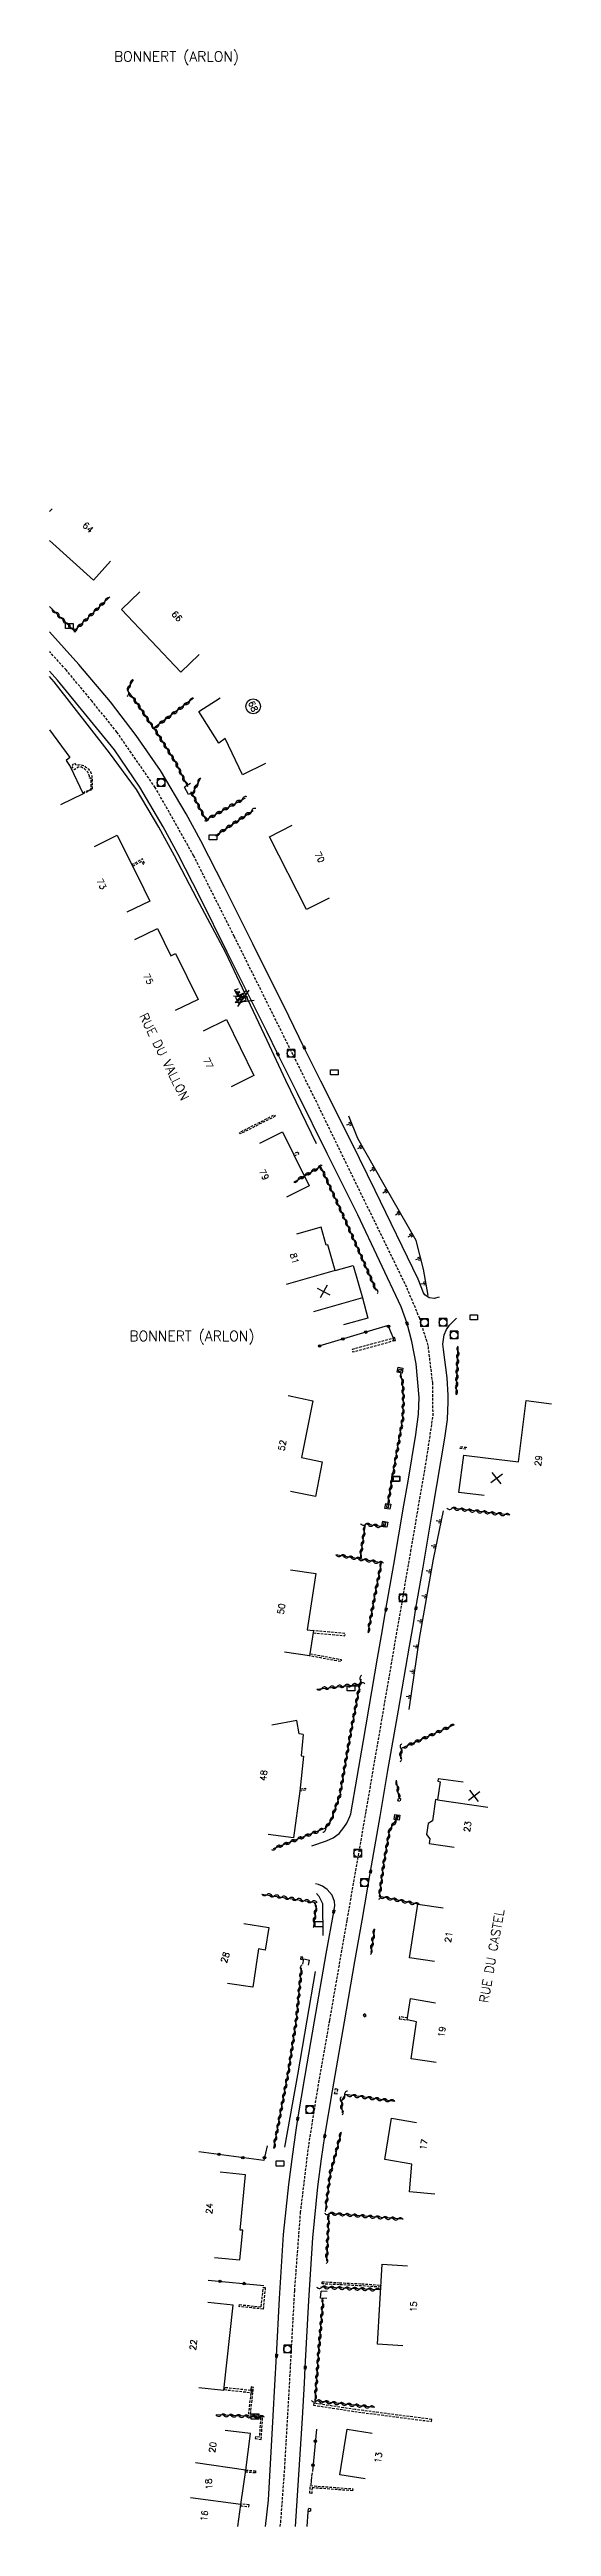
# Model space of a CAD drawing. Header units: millimetres. Extents: x 255000 to 256000, y 43000 to 44000.
# Drawn here: x 255000 to 255098.7, y 43000 to 43487.4 of the extents above; entities that cross this region are included whole.
import ezdxf
from ezdxf.enums import TextEntityAlignment as Align

# ---------------------------------------------------------------- set-up
doc = ezdxf.new("R2010")
doc.units = ezdxf.units.MM
doc.linetypes.add('DASHED', pattern=[0.75, 0.5, -0.25])
doc.layers.get('0').update_dxf_attribs({"linetype": 'CONTINUOUS'})
for name, color, linetype in [('W0001', 6, 'DASHED'), ('W0008', 7, 'CONTINUOUS'), ('W0100', 7, 'CONTINUOUS'), ('W0105', 7, 'CONTINUOUS'), ('W0112', 1, 'DASHED'), ('W0211', 2, 'CONTINUOUS'), ('W0310', 3, 'CONTINUOUS'), ('W0322', 7, 'CONTINUOUS'), ('W0400', 7, 'CONTINUOUS'), ('W0420', 7, 'CONTINUOUS'), ('W0430', 7, 'CONTINUOUS'), ('W0980', 7, 'CONTINUOUS'), ('W0989', 7, 'CONTINUOUS'), ('W0991', 7, 'CONTINUOUS'), ('W1102', 7, 'CONTINUOUS'), ('W1471', 7, 'CONTINUOUS')]:
    doc.layers.add(name, color=color, linetype=linetype)
doc.styles.get("Standard").update_dxf_attribs({"font": 'romans.shx', "width": 0.85})
doc.linetypes.add('ZIGZAG', pattern='A,0.00254,-5.08,[131,ltypeshp.shx,S=5.08,R=0,X=-5.08,Y=0],-10.16,[131,ltypeshp.shx,S=5.08,R=180,X=5.08,Y=0],-5.08', length=20.32254)

# ---------------------------------------------------------------- blocks, each defined once
blk = doc.blocks.new('t310o')
at = {"color": 0, "linetype": 'Continuous'}
for centre, start, end in [((-0.5, 0.38), 216.8699, 323.1304), ((0.5, -0.37), 36.8699, 143.1303)]:
    blk.add_arc(centre, 0.625, start, end, dxfattribs=at)
blk = doc.blocks.new('t322o')
at = {"color": 0, "linetype": 'Continuous'}
for radius in [0.25, 0.15]:
    blk.add_circle((0, 0), radius, dxfattribs=at)
blk = doc.blocks.new('t211o')
at = {"color": 0, "linetype": 'Continuous'}
for p, q in [((-0.29, 0.5), (-0.29, 0)), ((0, 1), (0, 0)), ((0.29, 0.5), (0.29, 0))]:
    blk.add_line(p, q, dxfattribs=at)
blk = doc.blocks.new('T1471')
at = {"color": 0, "linetype": 'Continuous', "flags": 128}
blk.add_lwpolyline([(-0.75, -0.5), (-0.75, 0.5), (0.75, 0.5), (0.75, -0.5), (-0.75, -0.5)], dxfattribs=at)
blk = doc.blocks.new('T400')
for p, q in [((-0.15, 0.3), (0.15, 0.3)), ((-0.15, -0.25), (-0.15, 0.3)), ((-0.15, 0.15), (0.15, 0.15)), ((-0.15, 0), (0.15, 0)), ((0.15, 0.3), (0.15, -0.25)), ((-0.15, -0.15), (0.15, -0.15)), ((-0.15, -0.25), (-0.15, -0.3)), ((-0.15, -0.3), (0.15, -0.3)), ((0.15, -0.3), (0.15, -0.25))]:
    blk.add_line(p, q)
blk = doc.blocks.new('T420')
for p, q in [((0.75, 0.75), (-0.75, 0.75)), ((-0.75, 0.75), (-0.75, -0.75)), ((0.75, 0.75), (0.75, -0.75)), ((0.75, -0.75), (-0.75, -0.75))]:
    blk.add_line(p, q)
blk.add_ellipse((0, 0), major_axis=(-0.53, 0.53), ratio=1, start_param=3.926991, end_param=10.210176)
blk = doc.blocks.new('t991o')
at = {"color": 0, "linetype": 'Continuous'}
for p, q in [((-1, 1), (1, -1)), ((-1, -1), (1, 1))]:
    blk.add_line(p, q, dxfattribs=at)
blk = doc.blocks.new('t112o')
at = {"color": 0, "linetype": 'Continuous'}
for p, q in [((-0.5, 0.5), (0.5, 0.5)), ((-0.5, -0.5), (-0.5, 0.5)), ((0.5, 0.5), (0.5, -0.5)), ((0.5, -0.5), (-0.5, -0.5))]:
    blk.add_line(p, q, dxfattribs=at)
blk = doc.blocks.new('T430')
at = {"flags": 128}
for points in [[(0.8, 0.8), (-0.8, 0.8)], [(-0.8, 0.8), (-0.8, 0)], [(0.8, 0.8), (-0.8, 0)], [(-0.8, 0), (0.8, 0)], [(-0.4, 2.1), (0.4, 2.1)], [(-0.4, 2.1), (-0.4, 1.3)], [(-0.4, 1.7), (0, 1.7)], [(-0.4, 1.3), (0.4, 1.3)], [(0.8, 0), (0.8, 0.8)]]:
    blk.add_lwpolyline(points, dxfattribs=at)

msp = doc.modelspace()

# ---------------------------------------------------------------- linework, layer by layer
at = {"layer": 'W0001'}
msp.add_lwpolyline([(255045.39, 43000), (255045.49, 43000.81), (255046.27, 43011.44), (255047.14, 43026.45), (255048.23, 43046.39), (255049.38, 43061.75), (255050.92, 43074.46), (255052.73, 43085.81), (255055.12, 43099.58), (255058.58, 43119.41), (255062.28, 43140.71), (255071.08, 43191.87), (255074.24, 43210.37), (255075.45, 43218.54), (255075.38, 43224.95), (255074.49, 43232.39), (255072.83, 43237.67), (255070.26, 43243.82), (255052.91, 43279.49), (255036.34, 43312.85), (255028.35, 43328.73), (255020.8, 43342.14), (255013.26, 43353.04), (255008.33, 43359.18), (255003.25, 43365.28), (255000, 43368.87)], dxfattribs=at)
at = {"layer": 'W0008'}
for points in [[(255076.62, 43241.85), (255075.69, 43241.61), (255074.66, 43241.74), (255073.84, 43242.33), (255073.55, 43242.75), (255072.51, 43245.39), (255064.07, 43262.89), (255059.44, 43272.21), (255053.4, 43284.36), (255050.11, 43290.95), (255047.05, 43297.16), (255040, 43311.36), (255034.41, 43322.57), (255029.79, 43331.63), (255026.85, 43336.96), (255021.8, 43345.51), (255017.06, 43352.4), (255011.96, 43359.01), (255005.78, 43366.33), (255000, 43372.76)], [(255051.58, 43133.93), (255054.48, 43134.87), (255055.82, 43135.49), (255056.99, 43136.36), (255057.91, 43137.52), (255058.46, 43138.35), (255059.07, 43139.66), (255059.27, 43140.22), (255061.75, 43154.67), (255064.55, 43170.81), (255065.5, 43176.43), (255066.19, 43180.44), (255067.7, 43189.28), (255069.7, 43200.92), (255070.55, 43205.66), (255072.07, 43214.87), (255072.61, 43218.87), (255072.7, 43222.1), (255072.14, 43228.73), (255071.29, 43233.18), (255070.34, 43236.67), (255069.16, 43239.97), (255060.63, 43258.08), (255054.62, 43270.16), (255048.79, 43281.94), (255044.94, 43289.69), (255042.73, 43294.14), (255034.97, 43309.75), (255029.61, 43320.53), (255025.31, 43328.99), (255022.32, 43334.44), (255017.79, 43342.19), (255012.77, 43349.54), (255001.58, 43363.26), (255000, 43365.01)], [(255048.36, 43000), (255049.78, 43021.3), (255050.13, 43028.19), (255050.3, 43031.25), (255051, 43044.48), (255051.8, 43056.82), (255052.8, 43066.81), (255053.52, 43072.34), (255054.14, 43076.79), (255055.68, 43085.74), (255058.03, 43099.3), (255060.08, 43111.14), (255061.5, 43119.24), (255063.16, 43128.86), (255065.05, 43139.71), (255066.58, 43148.75), (255068.64, 43160.6), (255070.82, 43173.22), (255071.57, 43177.57), (255072.08, 43180.7), (255073.48, 43188.72), (255075.34, 43199.76), (255076.22, 43204.8), (255077.79, 43214.12), (255078.28, 43217.83), (255078.43, 43221.26), (255078.41, 43222.58), (255078.24, 43226.03), (255077.47, 43231.55), (255077.38, 43232.6), (255077.65, 43234.47), (255078.08, 43235.49), (255078.7, 43236.36), (255080.03, 43237.77)], [(255042.48, 43000), (255043.08, 43005.16), (255043.99, 43021.78), (255044.32, 43027.79), (255044.65, 43033.58), (255045.25, 43044.84), (255046.01, 43057.46), (255047.08, 43067.31), (255047.86, 43073.26), (255048.45, 43077.54), (255048.83, 43080.2), (255050.27, 43088.72), (255052.13, 43099.39), (255054.45, 43112.7), (255055.9, 43120.96), (255056.1, 43122.15), (255056.06, 43122.96), (255055.58, 43124.21), (255054.6, 43125.32), (255053.73, 43125.95), (255052.89, 43126.34), (255052.31, 43126.43)]]:
    msp.add_lwpolyline(points, dxfattribs=at)
at = {"layer": 'W0100', "flags": 128}
for points in [[(255000, 43396.46), (255000.5, 43397.01)], [(255011.97, 43386.67), (255008.62, 43382.96), (255000, 43390.73)], [(255029.46, 43368.31), (255025.83, 43364.87), (255014.16, 43377.2), (255017.79, 43380.63)], [(255000, 43353.5), (255003.99, 43348.08), (255003.24, 43347.46), (255004.06, 43346.28), (255006.64, 43340.93), (255002.14, 43338.75)], [(255008.83, 43330.55), (255013.3, 43332.78), (255016.22, 43326.95), (255017.37, 43324.65), (255019.72, 43319.77), (255015.21, 43317.6)], [(255054.98, 43320.38), (255050.52, 43318.13), (255043.29, 43332.46), (255047.75, 43334.71)], [(255016.76, 43312.23), (255021.26, 43314.42), (255023.89, 43309.03), (255024.77, 43309.46), (255029.23, 43300.46), (255024.74, 43298.25)], [(255030.3, 43294.3), (255034.79, 43296.51), (255040.2, 43285.48), (255035.71, 43283.28)], [(255041.37, 43272.16), (255045.85, 43274.37), (255048, 43270.01), (255051.1, 43263.78), (255046.63, 43261.55)], [(255056.16, 43247.11), (255054.73, 43252.17), (255054.42, 43252.1), (255053.42, 43255.64), (255048.6, 43254.29)], [(255056.16, 43247.11), (255059.71, 43248.12), (255061.55, 43241.76), (255062.64, 43237.72), (255057.81, 43236.42)], [(255046.92, 43222.5), (255051.82, 43221.5), (255049.54, 43210.34), (255053.64, 43209.5), (255052.29, 43202.66), (255047.39, 43203.62)], [(255085.51, 43202.82), (255080.55, 43203.45), (255081.48, 43210.77), (255086.3, 43210.19), (255092.23, 43209.45), (255093.78, 43221.51), (255098.74, 43220.87)], [(255047.42, 43188.22), (255052.37, 43187.48), (255050.71, 43176.44), (255051.9, 43176.26), (255051.16, 43171.3), (255046.21, 43172.04)], [(255049.91, 43155.82), (255049.92, 43155.8), (255049.5, 43151.63), (255049.96, 43151.58), (255049.27, 43144.7), (255047.98, 43135.49), (255043.03, 43136.18)], [(255049.91, 43155.82), (255049.13, 43155.93), (255048.63, 43158.58), (255043.72, 43157.65)], [(255081.39, 43146.43), (255076.44, 43147.12), (255076.37, 43146.61), (255076.86, 43146.54), (255076.34, 43142.98), (255075.94, 43143.04), (255075.32, 43138.82), (255074.48, 43138.31), (255074.13, 43136.15), (255074.8, 43135.29), (255074.66, 43134.4), (255079.6, 43133.63)]]:
    msp.add_lwpolyline(points, dxfattribs=at)
at = {"layer": 'W0100'}
for points in [[(255042.48, 43346.85), (255037.98, 43344.66), (255034.52, 43351.79), (255033.28, 43350.88), (255029.35, 43357.1), (255033.57, 43359.77)], [(255075.76, 43111.13), (255070.82, 43111.9), (255072.48, 43122.47), (255077.42, 43121.7)], [(255038.19, 43118.64), (255043.12, 43117.82), (255042.39, 43113.4), (255041.11, 43113.62), (255039.98, 43106.12), (255035.04, 43106.86)], [(255076.08, 43091.32), (255071.13, 43092.03), (255072.17, 43099.31), (255070.33, 43099.69), (255071.02, 43103.86), (255075.95, 43103.03)], [(255075.8, 43065.38), (255070.82, 43065.82), (255071.3, 43071.29), (255065.93, 43072.2), (255067.28, 43080.32), (255072.22, 43079.49)], [(255032.46, 43052.94), (255037.43, 43052.44), (255038.02, 43058.28), (255037.48, 43058.31), (255038.54, 43069.2), (255033.56, 43069.68)], [(255069.48, 43035.56), (255064.49, 43035.86), (255065.43, 43051.61), (255070.42, 43051.31)], [(255029.34, 43027.37), (255034.32, 43026.84), (255036.11, 43043.51), (255031.14, 43044.04)], [(255037.07, 43000), (255037.63, 43004.32), (255038.59, 43011.07), (255039.52, 43018.27), (255034.56, 43018.91)], [(255062.07, 43009.38), (255057.13, 43010.15), (255058.52, 43019.12), (255063.46, 43018.35)]]:
    msp.add_lwpolyline(points, dxfattribs=at)
at = {"layer": 'W0105'}
for p, q in [((255027.76, 43342.92), (255026.52, 43342.25)), ((255027.33, 43340.75), (255026.52, 43342.25)), ((255028.15, 43341.19), (255027.33, 43340.75)), ((255049.8, 43110.65), (255050.01, 43111.66)), ((255050.01, 43111.66), (255051.14, 43111.43)), ((255050.95, 43110.47), (255051.14, 43111.43)), ((255053.32, 43044.93), (255053.41, 43046.29)), ((255054.57, 43044.85), (255053.32, 43044.93)), ((255054.62, 43046.21), (255053.41, 43046.29)), ((255051.61, 43009.92), (255051.71, 43010.57))]:
    msp.add_line(p, q, dxfattribs=at)
at = {"layer": 'W0112'}
for p, q in [((255067.9, 43233.94), (255067.52, 43233.82)), ((255068.07, 43233.36), (255067.9, 43233.94)), ((255069.05, 43227.14), (255068.68, 43227.29)), ((255069.24, 43227.62), (255069.05, 43227.14)), ((255066.74, 43201), (255066.34, 43201.05)), ((255066.68, 43200.51), (255066.74, 43201)), ((255066.16, 43197.51), (255065.76, 43197.58)), ((255066.07, 43197.02), (255066.16, 43197.51)), ((255068.54, 43142.75), (255068.67, 43143.32)), ((255068.67, 43143.32), (255069.06, 43143.23)), ((255068.19, 43139.8), (255068.08, 43139.31)), ((255068.08, 43139.31), (255068.47, 43139.22)), ((255049.83, 43111.98), (255049.44, 43112.07)), ((255049.73, 43111.54), (255049.83, 43111.98)), ((255062.04, 43100.85), (255061.7, 43100.61)), ((255061.7, 43100.61), (255061.93, 43100.29)), ((255068.85, 43100.29), (255068.79, 43099.9)), ((255070.41, 43100.05), (255068.85, 43100.29)), ((255056.09, 43085.12), (255056.27, 43086.14)), ((255056.27, 43086.14), (255056.67, 43086.07)), ((255061.39, 43047.74), (255065.16, 43047.49)), ((255042.01, 43042.78), (255037.32, 43043.25)), ((255042.44, 43046.99), (255042.01, 43042.78)), ((255039.54, 43026.76), (255034.4, 43027.32)), ((255051.92, 43023.87), (255060.04, 43022.61)), ((255060.04, 43022.61), (255075.14, 43020.66)), ((255038.54, 43010.7), (255038.57, 43011.1)), ((255040.5, 43010.54), (255038.54, 43010.7)), ((255037.6, 43004.04), (255039.21, 43003.89)), ((255039.21, 43003.89), (255039.25, 43004.28)), ((255051.18, 43006.52), (255051.31, 43008.04)), ((255051.31, 43008.04), (255059.64, 43007.42)), ((255050.9, 43002.95), (255050.94, 43003.57)), ((255050.94, 43003.57), (255051.34, 43003.54))]:
    msp.add_line(p, q, dxfattribs=at)
at = {"layer": 'W0112', "flags": 128}
for points in [[(255006.56, 43341.13), (255008.22, 43341.89), (255008.16, 43343.98), (255007.89, 43343.97), (255007.88, 43344.18), (255007.85, 43344.37), (255007.81, 43344.55), (255007.75, 43344.72), (255007.67, 43344.9), (255007.57, 43345.09), (255007.44, 43345.26), (255007.3, 43345.43), (255007.14, 43345.59), (255006.96, 43345.74), (255006.8, 43345.86), (255006.63, 43345.96), (255006.46, 43346.05), (255006.29, 43346.13), (255006.13, 43346.17), (255006.01, 43346.18), (255005.84, 43346.16), (255005.59, 43346.12), (255004.85, 43345.63), (255004.45, 43346.2), (255004.71, 43346.38), (255004.5, 43346.65), (255004.88, 43346.94), (255005.1, 43346.65), (255005.32, 43346.59), (255005.55, 43346.59), (255005.77, 43346.63), (255006, 43346.66), (255006.22, 43346.64), (255006.45, 43346.57), (255006.66, 43346.48), (255006.87, 43346.37), (255007.07, 43346.24), (255007.26, 43346.1), (255007.46, 43345.93), (255007.64, 43345.75), (255007.81, 43345.55), (255007.96, 43345.34), (255008.09, 43345.11), (255008.19, 43344.89), (255008.26, 43344.68), (255008.32, 43344.45), (255008.35, 43344.22), (255008.36, 43343.99), (255008.42, 43341.76), (255006.64, 43340.94)], [(255016.37, 43326.68), (255018.12, 43327.66), (255018.4, 43327.06), (255018.68, 43327.2), (255018.26, 43328.1), (255016.22, 43326.95)], [(255048.16, 43269.67), (255049.06, 43270.11), (255048.9, 43270.45), (255048, 43270.01)], [(255051.86, 43175.83), (255058.11, 43175.26), (255058.15, 43175.69), (255051.9, 43176.26)], [(255051.24, 43171.71), (255057.39, 43170.57), (255057.31, 43170.15), (255051.16, 43171.3)], [(255049.31, 43145.1), (255050.34, 43145.28), (255050.41, 43144.9), (255049.27, 43144.7)]]:
    msp.add_lwpolyline(points, dxfattribs=at)
for points in [[(255044.38, 43277.46), (255037.54, 43274), (255037.39, 43274.3), (255044.23, 43277.75)], [(255067.93, 43233.87), (255059.55, 43231.59), (255059.67, 43231.12), (255068.06, 43233.41)], [(255081.92, 43211.99), (255080.79, 43212.12), (255080.83, 43212.47), (255081.96, 43212.34)]]:
    msp.add_lwpolyline(points, close=True, dxfattribs=at)
at = {"layer": 'W0112'}
for points in [[(255067.52, 43233.82), (255067.69, 43233.25), (255068.07, 43233.36)], [(255068.68, 43227.29), (255068.87, 43227.77), (255069.24, 43227.62)], [(255066.34, 43201.05), (255066.28, 43200.56), (255066.68, 43200.51)], [(255065.76, 43197.58), (255065.68, 43197.09), (255066.07, 43197.02)], [(255069.06, 43143.23), (255068.93, 43142.66), (255068.54, 43142.75)], [(255068.47, 43139.22), (255068.58, 43139.71), (255068.19, 43139.8)], [(255049.44, 43112.07), (255049.34, 43111.62), (255049.73, 43111.54)], [(255061.93, 43100.29), (255062.27, 43100.52), (255062.04, 43100.85)], [(255068.79, 43099.9), (255070.35, 43099.66), (255070.41, 43100.05)], [(255056.67, 43086.07), (255056.49, 43085.05), (255056.09, 43085.12)], [(255056.99, 43047.56), (255053.6, 43047.74), (255053.61, 43048.14)], [(255053.61, 43048.14), (255057.01, 43047.96), (255061.39, 43047.74)], [(255037.32, 43043.25), (255037.36, 43043.65), (255041.65, 43043.21)], [(255041.65, 43043.21), (255042.04, 43047.03), (255042.44, 43046.99)], [(255065.16, 43047.49), (255065.14, 43047.09), (255061.37, 43047.34), (255056.99, 43047.56)], [(255034.4, 43027.32), (255034.36, 43026.92), (255039.88, 43026.32), (255039.98, 43026.96), (255039.68, 43027.03), (255039.08, 43021.75), (255041.52, 43021.41), (255041.28, 43017.58)], [(255040.43, 43017.3), (255041.65, 43017.12), (255041.94, 43021.76), (255039.52, 43022.09), (255040.12, 43027.34), (255039.64, 43027.44), (255039.54, 43026.76)], [(255060.1, 43023.01), (255051.98, 43024.26), (255051.92, 43023.87)], [(255075.14, 43020.66), (255075.19, 43021.06), (255060.1, 43023.01)], [(255041.28, 43017.58), (255040.49, 43017.7), (255040.43, 43017.3)], [(255038.57, 43011.1), (255040.53, 43010.94), (255040.5, 43010.54)], [(255039.25, 43004.28), (255037.63, 43004.43), (255037.6, 43004.04)], [(255051.67, 43007.61), (255051.58, 43006.49), (255051.18, 43006.52)], [(255059.64, 43007.42), (255059.61, 43007.02), (255051.67, 43007.61)], [(255051.34, 43003.54), (255051.3, 43002.93), (255050.9, 43002.95)]]:
    msp.add_lwpolyline(points, dxfattribs=at)
at = {"layer": 'W0211'}
for points in [[(255052.52, 43272.03), (255046.5, 43284.5), (255042.79, 43292.34), (255034.66, 43309.63), (255028.98, 43320.31), (255024.6, 43328.72), (255021.52, 43334.36), (255017.09, 43341.78), (255011.81, 43349), (255000.94, 43362.92), (255000, 43363.96)], [(255074.48, 43242.18), (255073.57, 43247.38), (255072.11, 43253.04), (255065.84, 43263.97), (255060.62, 43273.11), (255058.88, 43277.47)], [(255070.76, 43160.75), (255072.78, 43174.69), (255075.53, 43190.32), (255077.52, 43199.84)], [(255053.85, 43116.29), (255053.74, 43122.5), (255053.02, 43123.92), (255052.53, 43124.56)], [(255046.31, 43074.64), (255048.84, 43088.89), (255050.67, 43099.64), (255052.3, 43109.19)]]:
    msp.add_lwpolyline(points, dxfattribs=at)
at = {"layer": 'W0310'}
for p, q in [((255032.67, 43332.7), (255040.04, 43337.64)), ((255080.02, 43222.72), (255080.37, 43232.02)), ((255090.58, 43198.97), (255079.07, 43200.33)), ((255068.77, 43143.27), (255068.27, 43146.86)), ((255063.94, 43117.52), (255063.18, 43112.94)), ((255065.03, 43046.56), (255053.39, 43047.08)), ((255042.22, 43021.51), (255032.81, 43021.95))]:
    msp.add_line(p, q, dxfattribs=at)
for points in [[(255000, 43377.74), (255004.86, 43372.96), (255011.87, 43379.68)], [(255016.45, 43363.35), (255015.84, 43362.39), (255015.55, 43361.83), (255015.43, 43361.1), (255017.46, 43358.32), (255020.39, 43353.88)], [(255028.34, 43359.7), (255020.52, 43353.84), (255024.82, 43347.01), (255027.12, 43342.36)], [(255029.68, 43343.97), (255028.06, 43340.89), (255030.75, 43335.76), (255038.53, 43340.15)], [(255048.05, 43264.51), (255053.32, 43267.56), (255058.21, 43256.92), (255064.26, 43243.2)], [(255066.56, 43201.1), (255067.96, 43209.18), (255069.5, 43217.96), (255069.62, 43221.86), (255069.51, 43224.6), (255069.13, 43226.98)], [(255066.11, 43196.62), (255062.11, 43197.2), (255061.11, 43190.58)], [(255062.68, 43175.91), (255064.05, 43183.41), (255065.29, 43189.58), (255056.35, 43191.18)], [(255052.56, 43164.77), (255061.17, 43165.71), (255061.25, 43166.74), (255059.08, 43155.37), (255057.1, 43143.91), (255055.41, 43139.02), (255054.27, 43137.37), (255044, 43133.36)], [(255079.59, 43157.74), (255069.2, 43153.09), (255069.03, 43151.06)], [(255072.78, 43122.35), (255064.89, 43123.96), (255065.83, 43130.92), (255066.92, 43137.05), (255067.62, 43138.12), (255068.42, 43139.27)], [(255041.75, 43124.44), (255052.01, 43122.86), (255052.44, 43122.02), (255051.91, 43118.07)], [(255044.11, 43074.41), (255047, 43089.49), (255048.57, 43099.78), (255049.57, 43109.9)], [(255067.92, 43083.63), (255058.15, 43084.96), (255057.41, 43083.81), (255057.55, 43081.37)], [(255057.36, 43077.5), (255055.21, 43069.34), (255054.25, 43061.98)], [(255069.55, 43060.43), (255054.95, 43061.6), (255054.48, 43052.17)], [(255063.93, 43023.41), (255052.24, 43024.73), (255053.04, 43035.39), (255053.83, 43044.57)]]:
    msp.add_lwpolyline(points, dxfattribs=at)
at = {"layer": 'W0322'}
for p, q in [((255031.18, 43048.44), (255042.17, 43047.43)), ((255052.52, 43019.14), (255051.71, 43010.79)), ((255051.44, 43008.16), (255051.59, 43009.79)), ((255050.65, 43000), (255050.86, 43002.9))]:
    msp.add_line(p, q, dxfattribs=at)
for points in [[(255067.63, 43233.96), (255066.59, 43236.31), (255052.98, 43232.21)], [(255042.82, 43074.89), (255042.17, 43072.01), (255029.35, 43073.74)]]:
    msp.add_lwpolyline(points, dxfattribs=at)
at = {"layer": 'W0430', "linetype": 'ZIGZAG', "flags": 128}
for points in [[(255036.18, 43301.19), (255039.01, 43300.96)], [(255036.49, 43299.85), (255038.71, 43302.22)], [(255037.04, 43299.09), (255039.27, 43302.3)], [(255036.49, 43299.85), (255040.23, 43300.28)]]:
    msp.add_lwpolyline(points, dxfattribs=at)
at = {"layer": 'W1102'}
for p, q in [((255038.59, 43011.07), (255028.69, 43012.49)), ((255037.63, 43004.32), (255027.71, 43005.6))]:
    msp.add_line(p, q, dxfattribs=at)
at = {"layer": 'W1102', "flags": 128}
for points in [[(255056.16, 43247.11), (255046.53, 43244.39)], [(255061.55, 43241.76), (255051.95, 43238.98)], [(255076.34, 43142.98), (255086.23, 43141.53)]]:
    msp.add_lwpolyline(points, dxfattribs=at)
at = {"layer": 'W1102'}
msp.add_circle((255040.06, 43358.12), 1.45, dxfattribs=at)

# ---------------------------------------------------------------- block references
at = {"layer": 'W0112'}
for p, rotation in [((255068.95, 43227.52), 169.1971063522415), ((255066.55, 43200.71), 260.2341274117769), ((255065.95, 43197.22), 80.23412741127224), ((255068.35, 43139.52), 350.4363713133202)]:
    msp.add_blockref('t112o', p, dxfattribs=dict(at, rotation=rotation))
at = {"layer": 'W0211'}
for p, rotation in [((255059.42, 43276.13), 111.7222377093367), ((255061.49, 43271.59), 119.7467676006277), ((255063.97, 43267.25), 119.7467676006277), ((255066.45, 43262.91), 119.8069969220617), ((255068.94, 43258.57), 119.8069969220617), ((255071.42, 43254.23), 119.8069969220617), ((255073.01, 43249.53), 104.4400348825562), ((255074.05, 43244.64), 99.99416249153722), ((255077.07, 43197.71), 78.18994135543583), ((255076.05, 43192.82), 78.18994135543583), ((255075.11, 43187.91), 80.03075197862398), ((255074.24, 43182.98), 80.03075197862398), ((255073.37, 43178.06), 80.03075197862398), ((255072.55, 43173.13), 81.75666405802986), ((255071.84, 43168.18), 81.75666405802986), ((255071.12, 43163.23), 81.75666405802986)]:
    msp.add_blockref('t211o', p, dxfattribs=dict(at, rotation=rotation))
at = {"layer": 'W0310'}
for p, rotation in [((255010.9, 43378.75), 43.78984928642122), ((255001.2, 43376.57), 315.5152362662282), ((255002.27, 43375.51), 315.5152362662282), ((255003.34, 43374.46), 315.5152362662282), ((255004.41, 43373.41), 315.5152362662282), ((255005.48, 43373.56), 43.78984928642122), ((255006.57, 43374.59), 43.78984928642122), ((255007.65, 43375.63), 43.78984928642122), ((255008.73, 43376.67), 43.78984928642122), ((255009.81, 43377.71), 43.78984928642122), ((255015.43, 43361.11), 260.8278731353018), ((255015.91, 43362.5), 237.334715879139), ((255016.31, 43359.89), 306.2932681472113), ((255017.2, 43358.68), 306.2932681472113), ((255027.54, 43359.1), 216.8475394532825), ((255018.04, 43357.45), 303.3796432533605), ((255018.87, 43356.19), 303.3796432533605), ((255019.69, 43354.94), 303.3796432533605), ((255021.54, 43354.6), 216.8475394532825), ((255022.74, 43355.5), 216.8475394532825), ((255023.94, 43356.4), 216.8475394532825), ((255025.14, 43357.3), 216.8475394532825), ((255026.34, 43358.2), 216.8475394532825), ((255020.65, 43353.65), 302.1768521786037), ((255021.45, 43352.38), 302.1768521786037), ((255022.24, 43351.11), 302.1768521786037), ((255023.04, 43349.84), 302.1768521786037), ((255023.84, 43348.57), 302.1768521786037), ((255024.64, 43347.3), 302.1768521786037), ((255025.34, 43345.97), 296.2932423225782), ((255026, 43344.63), 296.2932423225782), ((255026.67, 43343.28), 296.2932423225782), ((255028.3, 43340.43), 297.6576012593621), ((255028.52, 43341.76), 242.3150729339824), ((255029, 43339.1), 297.6576012593621), ((255029.21, 43343.08), 242.3150729339824), ((255037.92, 43339.81), 29.44816808993727), ((255029.7, 43337.77), 297.6576012593621), ((255030.39, 43336.44), 297.6576012593621), ((255031.39, 43336.12), 29.44816808993727), ((255032.69, 43336.86), 29.44816808993727), ((255034, 43337.59), 29.44816808993727), ((255035.3, 43338.33), 29.44816808993727), ((255035.99, 43334.93), 33.86573986500684), ((255036.61, 43339.07), 29.44816808993727), ((255037.24, 43335.76), 33.86573986500684), ((255038.48, 43336.6), 33.86573986500684), ((255039.73, 43337.44), 33.86573986500684), ((255033.5, 43333.26), 33.86573986500684), ((255034.75, 43334.09), 33.86573986500684), ((255051.51, 43266.51), 30.07713829050956), ((255052.8, 43267.26), 30.07713829050956), ((255053.7, 43266.74), 294.6674145758486), ((255048.91, 43265.01), 30.07713829050956), ((255050.21, 43265.76), 30.07713829050956), ((255054.32, 43265.38), 294.6674145758486), ((255054.95, 43264.01), 294.6674145758486), ((255055.58, 43262.65), 294.6674145758486), ((255056.2, 43261.29), 294.6674145758486), ((255056.83, 43259.93), 294.6674145758486), ((255057.45, 43258.56), 294.6674145758486), ((255058.08, 43257.2), 294.6674145758486), ((255058.69, 43255.83), 293.7870541142244), ((255059.29, 43254.46), 293.7870541142244), ((255059.9, 43253.08), 293.7870541142244), ((255060.5, 43251.71), 293.7870541142244), ((255061.11, 43250.34), 293.7870541142244), ((255061.71, 43248.97), 293.7870541142244), ((255062.32, 43247.59), 293.7870541142244), ((255062.92, 43246.22), 293.7870541142244), ((255063.53, 43244.85), 293.7870541142244), ((255064.13, 43243.48), 293.7870541142244), ((255080.23, 43228.22), 87.86961135453339), ((255080.29, 43229.71), 87.86961135453339), ((255080.34, 43231.21), 87.86961135453339), ((255069.32, 43225.83), 99.04808218732332), ((255069.52, 43224.35), 92.2513463953586), ((255069.58, 43222.85), 92.2513463953586), ((255080.06, 43223.72), 87.86961135453339), ((255080.12, 43225.22), 87.86961135453339), ((255080.17, 43226.72), 87.86961135453339), ((255069.51, 43218.35), 88.22146470354123), ((255069.56, 43219.85), 88.22146470354123), ((255069.6, 43221.35), 88.22146470354123), ((255068.53, 43212.43), 80.06733533485608), ((255068.79, 43213.91), 80.06733533485608), ((255069.05, 43215.39), 80.06733533485608), ((255069.31, 43216.86), 80.06733533485608), ((255067.76, 43208), 80.15401034803533), ((255068.01, 43209.48), 80.06733533485608), ((255068.27, 43210.96), 80.06733533485608), ((255066.99, 43203.57), 80.15401034803533), ((255067.24, 43205.04), 80.15401034803533), ((255067.5, 43206.52), 80.15401034803533), ((255066.73, 43202.09), 80.15401034803533), ((255079.16, 43200.32), 173.2755115297332), ((255080.65, 43200.14), 173.2755115297332), ((255082.14, 43199.97), 173.2755115297332), ((255083.63, 43199.79), 173.2755115297332), ((255085.12, 43199.62), 173.2755115297332), ((255086.61, 43199.44), 173.2755115297332), ((255088.1, 43199.27), 173.2755115297332), ((255089.59, 43199.09), 173.2755115297332), ((255062.15, 43197.19), 171.8016782650578), ((255061.67, 43194.27), 261.3747353144105), ((255061.89, 43195.75), 261.3747353144105), ((255063.63, 43196.98), 171.8016782650578), ((255065.12, 43196.76), 171.8016782650578), ((255057.33, 43191.01), 169.8180518889481), ((255058.81, 43190.74), 169.8180518889481), ((255060.28, 43190.48), 169.8180518889481), ((255061.76, 43190.21), 169.8180518889481), ((255061.22, 43191.3), 261.3747353144105), ((255061.44, 43192.79), 261.3747353144105), ((255063.24, 43189.95), 169.8180518889481), ((255064.71, 43189.68), 169.8180518889481), ((255065.11, 43188.68), 78.65427735565164), ((255064.22, 43184.27), 78.65427735565164), ((255064.52, 43185.74), 78.65427735565164), ((255064.81, 43187.21), 78.65427735565164), ((255063.13, 43178.37), 79.62253607102643), ((255063.4, 43179.85), 79.62253607102643), ((255063.67, 43181.32), 79.62253607102643), ((255063.94, 43182.79), 79.62253607102643), ((255062.86, 43176.89), 79.62253607102643), ((255053.55, 43164.88), 6.204393549300072), ((255055.05, 43165.04), 6.204393549300072), ((255056.54, 43165.21), 6.204393549300072), ((255058.03, 43165.37), 6.204393549300072), ((255059.52, 43165.53), 6.204393549300072), ((255061.01, 43165.69), 6.204393549300072), ((255060.91, 43164.97), 259.2238394805035), ((255061.19, 43166.45), 259.2238394805035), ((255059.79, 43159.08), 259.2238394805035), ((255060.07, 43160.55), 259.2238394805035), ((255060.35, 43162.03), 259.2238394805035), ((255060.63, 43163.5), 259.2238394805035), ((255058.96, 43154.66), 260.1689246731838), ((255059.23, 43156.13), 259.2238394805035), ((255059.51, 43157.61), 259.2238394805035), ((255071.83, 43154.27), 204.0745601539695), ((255073.2, 43154.88), 204.0745601539695), ((255074.57, 43155.49), 204.0745601539695), ((255075.93, 43156.1), 204.0745601539695), ((255077.3, 43156.72), 204.0745601539695), ((255078.67, 43157.33), 204.0745601539695), ((255058.19, 43150.22), 260.1689246731838), ((255058.45, 43151.7), 260.1689246731838), ((255058.7, 43153.18), 260.1689246731838), ((255069.06, 43151.48), 265.3554517683783), ((255069.18, 43152.97), 265.3554517683783), ((255070.46, 43153.66), 204.0745601539695), ((255057.17, 43144.31), 260.1689246731838), ((255057.42, 43145.79), 260.1689246731838), ((255057.68, 43147.27), 260.1689246731838), ((255057.94, 43148.75), 260.1689246731838), ((255068.43, 43145.74), 97.88465589546605), ((255068.64, 43144.26), 97.88465589546605), ((255055.76, 43140.04), 250.9108232490772), ((255056.25, 43141.46), 250.9108232490772), ((255056.74, 43142.88), 250.9108232490772), ((255048.76, 43135.22), 201.3347469009308), ((255050.16, 43135.76), 201.3347469009308), ((255051.56, 43136.31), 201.3347469009308), ((255052.95, 43136.85), 201.3347469009308), ((255054.32, 43137.44), 235.5474309777521), ((255055.17, 43138.68), 235.5474309777521), ((255066.52, 43134.78), 79.90670555645893), ((255066.78, 43136.26), 79.90670555645893), ((255067.3, 43137.64), 56.87721207103279), ((255068.15, 43138.87), 54.92054964579965), ((255044.57, 43133.58), 201.3347469009308), ((255045.97, 43134.12), 201.3347469009308), ((255047.37, 43134.67), 201.3347469009308), ((255065.75, 43130.35), 82.29578043440566), ((255065.99, 43131.83), 79.90670555645893), ((255066.25, 43133.31), 79.90670555645893), ((255065.15, 43125.89), 82.29578043440566), ((255065.35, 43127.38), 82.29578043440566), ((255065.55, 43128.86), 82.29578043440566), ((255042.74, 43124.29), 351.2273864056405), ((255044.22, 43124.06), 351.2273864056405), ((255045.7, 43123.83), 351.2273864056405), ((255047.18, 43123.6), 351.2273864056405), ((255048.67, 43123.37), 351.2273864056405), ((255050.15, 43123.15), 351.2273864056405), ((255051.63, 43122.92), 351.2273864056405), ((255052.22, 43120.36), 262.2599719821683), ((255052.42, 43121.85), 262.2599719821683), ((255064.95, 43124.4), 82.29578043440566), ((255065.92, 43123.75), 168.4738087008698), ((255067.39, 43123.45), 168.4738087008698), ((255068.86, 43123.15), 168.4738087008698), ((255070.33, 43122.85), 168.4738087008698), ((255071.8, 43122.55), 168.4738087008698), ((255052.02, 43118.87), 262.2599719821683), ((255063.53, 43115.06), 260.5883389610776), ((255063.78, 43116.54), 260.5883389610776), ((255063.29, 43113.58), 260.5883389610776), ((255049.23, 43106.49), 84.34656497098956), ((255049.38, 43107.98), 84.34656497098956), ((255049.52, 43109.47), 84.34656497098956), ((255048.64, 43100.51), 84.34656497098956), ((255048.79, 43102.01), 84.34656497098956), ((255048.93, 43103.5), 84.34656497098956), ((255049.08, 43104.99), 84.34656497098956), ((255048, 43096.06), 81.33749234541958), ((255048.23, 43097.54), 81.33749234541958), ((255048.45, 43099.03), 81.33749234541958), ((255047.32, 43091.61), 81.33749234541958), ((255047.55, 43093.1), 81.33749234541958), ((255047.77, 43094.58), 81.33749234541958), ((255046.27, 43085.71), 79.15644408066042), ((255046.56, 43087.18), 79.15644408066042), ((255046.84, 43088.65), 79.15644408066042), ((255047.1, 43090.13), 81.33749234541958), ((255045.43, 43081.29), 79.15644408066042), ((255045.71, 43082.76), 79.15644408066042), ((255045.99, 43084.23), 79.15644408066042), ((255057.43, 43083.53), 273.3623401538713), ((255057.52, 43082.03), 273.3623401538713), ((255058.07, 43084.83), 237.2169699326352), ((255059.49, 43084.78), 172.284461189563), ((255060.98, 43084.57), 172.284461189563), ((255062.47, 43084.37), 172.284461189563), ((255063.95, 43084.17), 172.284461189563), ((255065.44, 43083.97), 172.284461189563), ((255066.93, 43083.77), 172.284461189563), ((255044.58, 43076.87), 79.15644408066042), ((255044.86, 43078.34), 79.15644408066042), ((255045.14, 43079.81), 79.15644408066042), ((255057.11, 43076.53), 255.2042355148654), ((255044.3, 43075.39), 79.15644408066042), ((255055.96, 43072.18), 255.2042355148654), ((255056.34, 43073.63), 255.2042355148654), ((255056.72, 43075.08), 255.2042355148654), ((255054.81, 43066.3), 262.5735382099012), ((255055.01, 43067.79), 262.5735382099012), ((255055.2, 43069.28), 262.5735382099012), ((255055.57, 43070.73), 255.2042355148654), ((255054.42, 43063.33), 262.5735382099012), ((255054.62, 43064.81), 262.5735382099012), ((255055.1, 43061.59), 175.4076534131468), ((255054.73, 43057.25), 267.1413386991266), ((255054.81, 43058.75), 267.1413386991266), ((255054.88, 43060.25), 267.1413386991266), ((255056.6, 43061.47), 175.4076534131468), ((255058.09, 43061.35), 175.4076534131468), ((255059.58, 43061.23), 175.4076534131468), ((255061.08, 43061.11), 175.4076534131468), ((255062.58, 43060.99), 175.4076534131468), ((255064.07, 43060.87), 175.4076534131468), ((255065.57, 43060.75), 175.4076534131468), ((255067.06, 43060.63), 175.4076534131468), ((255068.56, 43060.51), 175.4076534131468), ((255054.51, 43052.76), 267.1413386991266), ((255054.58, 43054.26), 267.1413386991266), ((255054.66, 43055.76), 267.1413386991266), ((255053.54, 43047.07), 177.4610536173815), ((255053.64, 43042.4), 85.04942009658095), ((255053.77, 43043.9), 85.04942009658095), ((255055.04, 43047), 177.4610536173815), ((255056.53, 43046.94), 177.4610536173815), ((255058.03, 43046.87), 177.4610536173815), ((255059.53, 43046.8), 177.4610536173815), ((255061.03, 43046.74), 177.4610536173815), ((255062.53, 43046.67), 177.4610536173815), ((255064.03, 43046.6), 177.4610536173815), ((255053.25, 43037.92), 85.04942009658095), ((255053.38, 43039.41), 85.04942009658095), ((255053.51, 43040.91), 85.04942009658095), ((255052.89, 43033.43), 85.72984316415389), ((255053, 43034.93), 85.72984316415389), ((255053.12, 43036.43), 85.04942009658095), ((255052.44, 43027.45), 85.72984316415389), ((255052.55, 43028.95), 85.72984316415389), ((255052.67, 43030.44), 85.72984316415389), ((255052.78, 43031.94), 85.72984316415389), ((255052.51, 43024.7), 173.5754830889835), ((255052.33, 43025.96), 85.72984316415389), ((255054, 43024.53), 173.5754830889835), ((255055.49, 43024.36), 173.5754830889835), ((255056.98, 43024.19), 173.5754830889835), ((255058.47, 43024.03), 173.5754830889835), ((255059.96, 43023.86), 173.5754830889835), ((255061.45, 43023.69), 173.5754830889835), ((255062.94, 43023.52), 173.5754830889835), ((255033.73, 43021.9), 177.359832893875), ((255035.23, 43021.83), 177.359832893875), ((255036.73, 43021.77), 177.359832893875), ((255038.23, 43021.7), 177.359832893875), ((255039.73, 43021.63), 177.359832893875), ((255041.23, 43021.56), 177.359832893875)]:
    msp.add_blockref('t310o', p, dxfattribs=dict(at, rotation=rotation))
at = {"layer": 'W0322'}
for p, rotation in [((255057.69, 43233.63), 196.7821454282368), ((255062.24, 43235), 196.7821454282368), ((255066.67, 43236.13), 113.8584906350899), ((255053.14, 43232.26), 196.7821454282368), ((255033.33, 43073.21), 172.3140812720889), ((255038.04, 43072.57), 172.3140812720889), ((255042.3, 43072.58), 257.3807865137814), ((255033.54, 43048.22), 354.7788794146834), ((255038.27, 43047.79), 354.7788794146834), ((255052.29, 43016.78), 264.4567658860188), ((255051.83, 43012.05), 264.4567658860188)]:
    msp.add_blockref('t322o', p, dxfattribs=dict(at, rotation=rotation))
at = {"layer": 'W0400'}
for p, rotation in [((255044.94, 43289.69), 26.40094757170379), ((255050.11, 43290.95), 206.5595703125), ((255070.34, 43236.67), 15.20111083848989), ((255066.19, 43180.44), 350.2640914909268), ((255072.08, 43180.7), 170.7077331542969), ((255063.16, 43128.86), 170.2045288085938), ((255055.9, 43120.96), 350.029426575592), ((255048.83, 43080.2), 352.0207824715976), ((255054.14, 43076.79), 171.9948272705078), ((255044.65, 43033.58), 356.7454223636549), ((255050.3, 43031.25), 176.9659652709961)]:
    msp.add_blockref('T400', p, dxfattribs=dict(at, rotation=rotation))
at = {"layer": 'W0420'}
for p in [(255021.94, 43343.13), (255047.51, 43289.87), (255077.4, 43236.91), (255073.75, 43236.86), (255079.59, 43234.42), (255069.5, 43182.7), (255060.61, 43132.45), (255061.94, 43126.65), (255051.18, 43082.01), (255046.81, 43034.91)]:
    msp.add_blockref('T420', p, dxfattribs=at)
at = {"layer": 'W0430'}
for p, rotation in [((255037.66, 43300.53), 24.78980336806682), ((255037.99, 43300.01), 25.25872090202593)]:
    msp.add_blockref('T430', p, dxfattribs=dict(at, rotation=rotation))
at = {"layer": 'W0991'}
for p, rotation in [((255053.91, 43242.99), 286.1555121566512), ((255087.96, 43206.26), 82.81991908332382), ((255083.53, 43143.75), 81.66194020575969)]:
    msp.add_blockref('t991o', p, dxfattribs=dict(at, rotation=rotation))
at = {"layer": 'W1471'}
for p in [(255003.92, 43373.94), (255032.16, 43332.34), (255056, 43286.13), (255083.47, 43237.9), (255068.08, 43206.11), (255068.13, 43206.18), (255059.31, 43164.89), (255052.99, 43118.5), (255045.33, 43071.41), (255040.4, 43021.64)]:
    msp.add_blockref('T1471', p, dxfattribs=at)

# ---------------------------------------------------------------- texts
at = {"layer": 'W0980'}
for p in [(255024.97, 43485.83), (255028.02, 43234.09)]:
    msp.add_text('BONNERT (ARLON)', height=2, dxfattribs=at).set_placement(p, align=Align.MIDDLE)
at = {"layer": 'W0989'}
for s, rotation, p in [('RUE DU VALLON', 296.4174, (255022.58, 43289.18)), ('RUE DU CASTEL', 80.1299, (255086.99, 43112.23))]:
    msp.add_text(s, height=1.75, rotation=rotation, dxfattribs=at).set_placement(p, align=Align.MIDDLE)
at = {"layer": 'W0991'}
for s, rotation, p in [('64', 317.9602, (255007.57, 43393.33)), ('66', 313.4499, (255025.08, 43375.85)), ('68', 294.2482, (255040.06, 43358.12)), ('70', 296.7627, (255053.15, 43328.44)), ('73', 296.2457, (255010.23, 43323.18)), ('75', 296.3096, (255019.43, 43304.49)), ('77', 296.1339, (255031.21, 43287.91)), ('79', 296.3701, (255042.21, 43265.96)), ('81', 286.1774, (255048.18, 43249.49)), ('52', 78.8855, (255045.78, 43212.71)), ('29', 82.6558, (255096.16, 43209.69)), ('50', 80.6283, (255045.59, 43180.54)), ('48', 84.6113, (255042.11, 43147.76)), ('23', 81.5817, (255082.23, 43137.7)), ('21', 81.1045, (255078.5, 43115.96)), ('28', 71.6796, (255034.54, 43111.96)), ('19', 80.5017, (255077.17, 43097.33)), ('17', 80.4966, (255073.62, 43075.15)), ('24', 84.4629, (255031.45, 43062.56)), ('15', 86.3078, (255071.61, 43043.25)), ('22', 83.8666, (255028.28, 43035.74)), ('20', 82.6023, (255032.08, 43015.58)), ('13', 81.1722, (255064.68, 43013.54)), ('18', 94.9589, (255031.35, 43008.35)), ('16', 82.6167, (255030.44, 43002.1))]:
    msp.add_text(s, height=1.25, rotation=rotation, dxfattribs=at).set_placement(p, align=Align.MIDDLE)

doc.saveas('drawing.dxf')
